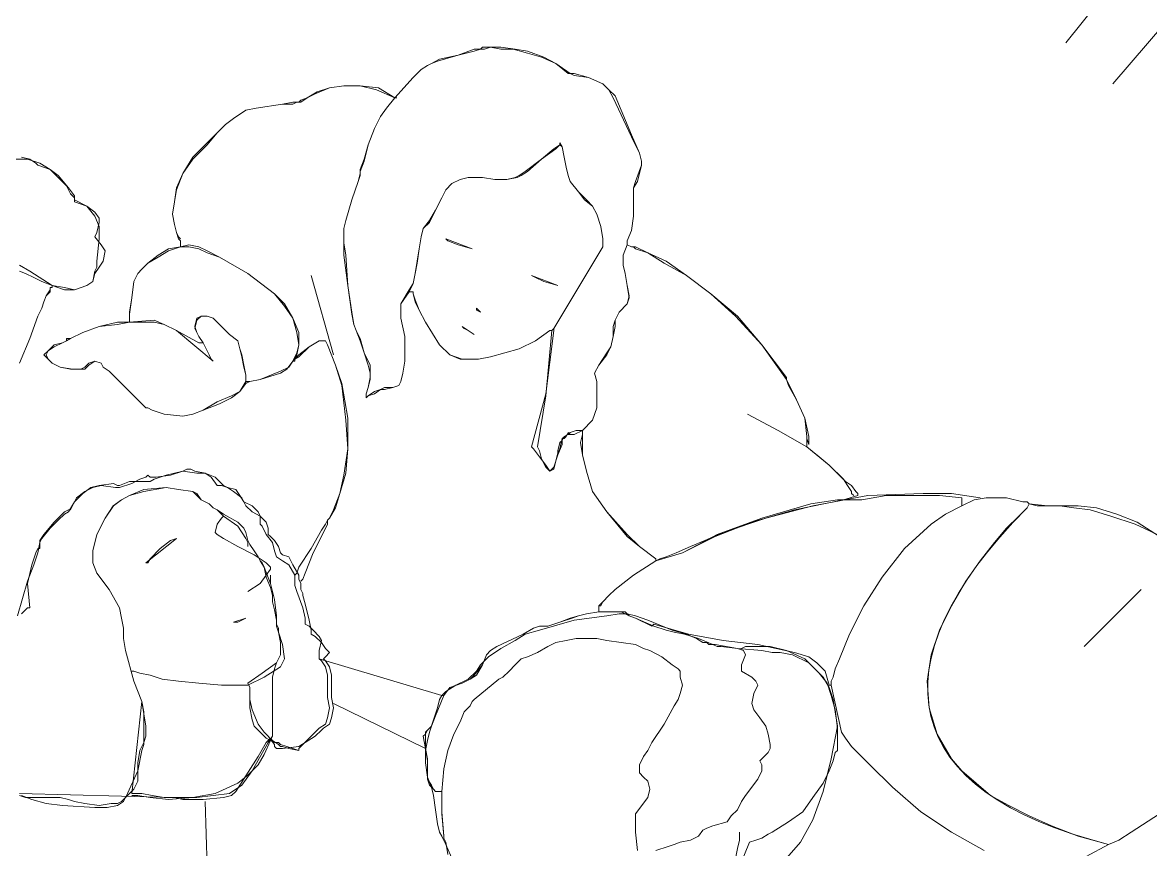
# Model space of a CAD drawing. Header units: centimetres. Extents: x -9.9 to 12.1, y -14.8 to 2.1.
# Drawn here: x 11.99219 to 12.02146, y -11.8204 to -11.79894 of the extents above; entities that cross this region are included whole.
import ezdxf

# ---------------------------------------------------------------- set-up
doc = ezdxf.new("R2010")
doc.units = ezdxf.units.CM
doc.header["$MEASUREMENT"] = 0
doc.layers.add('PDF _Geometria_Num_Penna__7', color=7, linetype='Continuous', lineweight=18)

msp = doc.modelspace()

# ---------------------------------------------------------------- linework, layer by layer
at = {"layer": 'PDF _Geometria_Num_Penna__7', "color": 7, "linetype": 'Continuous', "lineweight": 18, "flags": 128}
for points in [[(12.021379, -11.796822), (12.019262, -11.799468)], [(12.022702, -11.797934), (12.020479, -11.800527)], [(11.999893, -11.81545), (11.999893, -11.815397), (11.999893, -11.815238), (11.999946, -11.814974), (11.999893, -11.814868), (11.999735, -11.814709), (11.999629, -11.814603), (11.999523, -11.81455), (11.999523, -11.814392), (11.99947, -11.814127), (11.999311, -11.813704), (11.999258, -11.813545), (11.999258, -11.813439), (11.999258, -11.81328), (11.999311, -11.813227), (11.999364, -11.813069), (11.999682, -11.812592), (11.999946, -11.812116), (12.000052, -11.811957), (12.000105, -11.811851), (12.000158, -11.811799), (12.000264, -11.811587), (12.000423, -11.811164), (12.000528, -11.810687), (12.000634, -11.809999), (12.000581, -11.809258), (12.000476, -11.808359), (12.000317, -11.80783), (12.000105, -11.8073), (12.000052, -11.807195), (11.999893, -11.807195), (11.999629, -11.807353), (11.999364, -11.807618), (11.999258, -11.807671), (11.999258, -11.807724), (11.999205, -11.807724), (11.999311, -11.807565), (11.999364, -11.8073), (11.999311, -11.806983), (11.999205, -11.806613), (11.998994, -11.806295), (11.998729, -11.805977), (11.998041, -11.805448), (11.9973, -11.805025), (11.996983, -11.804919), (11.996771, -11.804813), (11.996507, -11.80476), (11.996295, -11.80476), (11.996295, -11.804602), (11.996242, -11.804549), (11.996189, -11.80439), (11.996136, -11.804178), (11.996083, -11.803914), (11.996136, -11.803596), (11.996189, -11.803279), (11.996348, -11.802855), (11.996612, -11.802485), (11.996983, -11.802114), (11.997247, -11.801797), (11.997459, -11.801585), (11.997671, -11.801426), (11.997988, -11.801215), (11.998253, -11.801162), (11.998941, -11.801056), (11.999205, -11.801056), (11.999311, -11.801003), (11.999364, -11.801003), (11.999417, -11.801003), (11.999576, -11.800897), (11.999788, -11.800791), (12.000158, -11.800633), (12.000528, -11.80058), (12.000952, -11.80058), (12.001375, -11.800686), (12.001851, -11.800897), (12.00164, -11.801162), (12.001481, -11.801374), (12.001322, -11.801691), (12.001163, -11.802114), (12.001058, -11.802538), (12.000952, -11.802802), (12.000952, -11.802908), (12.000899, -11.803067), (12.00074, -11.803543), (12.000581, -11.804072), (12.000528, -11.804284), (12.000528, -11.804496), (12.000528, -11.804707), (12.000528, -11.804972), (12.000634, -11.805766), (12.00074, -11.806507), (12.000793, -11.806771), (12.000846, -11.80693), (12.000952, -11.807195), (12.001058, -11.807512), (12.001163, -11.80783), (12.001216, -11.808041), (12.001216, -11.8082), (12.001163, -11.808412), (12.001111, -11.808571), (12.001111, -11.808676), (12.001163, -11.808623), (12.001322, -11.808571), (12.001481, -11.808465), (12.001587, -11.808465), (12.001799, -11.808412), (12.001957, -11.808359), (12.00201, -11.808253), (12.002063, -11.808041), (12.002116, -11.807724), (12.002116, -11.807089), (12.00201, -11.806613), (12.00201, -11.806242), (12.002222, -11.805925), (12.002328, -11.805925), (12.002328, -11.805977), (12.002381, -11.806189), (12.002486, -11.806401), (12.002645, -11.806718), (12.003016, -11.8073), (12.00328, -11.807565), (12.003545, -11.807671), (12.003651, -11.807671), (12.003809, -11.807671), (12.004021, -11.807671), (12.004339, -11.807618), (12.004709, -11.807512), (12.005079, -11.807406), (12.005503, -11.807195), (12.005873, -11.80693), (12.005926, -11.80693), (12.005767, -11.808623), (12.005556, -11.809946), (12.005609, -11.810052), (12.005662, -11.810264), (12.005767, -11.810476), (12.005873, -11.810581), (12.005979, -11.810529), (12.006032, -11.810317), (12.006085, -11.810105), (12.006138, -11.809999), (12.006191, -11.809735), (12.006244, -11.809735), (12.006297, -11.809682), (12.00635, -11.809576), (12.006402, -11.809629), (12.006508, -11.809629), (12.00672, -11.809523), (12.00672, -11.809576), (12.00672, -11.809629), (12.006667, -11.809841), (12.00672, -11.810158), (12.006826, -11.810581), (12.006985, -11.811111), (12.007355, -11.81164), (12.007884, -11.812275), (12.008202, -11.812539), (12.008625, -11.812857), (12.008625, -11.81291), (12.008043, -11.81328), (12.007567, -11.813651), (12.007408, -11.81381), (12.007249, -11.813968), (12.007196, -11.814074), (12.007143, -11.814074), (12.007143, -11.814233), (12.006826, -11.814286), (12.006614, -11.814339), (12.006402, -11.814392), (12.006138, -11.814497), (12.00582, -11.814603), (12.005609, -11.814603), (12.00545, -11.814656), (12.005185, -11.814815), (12.004497, -11.815132), (12.004339, -11.815238), (12.004233, -11.815344), (12.004127, -11.815609), (12.003915, -11.815873), (12.003809, -11.815979), (12.003598, -11.816085), (12.00328, -11.816191), (12.003121, -11.816403)], [(11.996295, -11.804549), (11.996242, -11.804496), (11.996189, -11.80439), (11.996136, -11.804178), (11.996083, -11.803914), (11.996136, -11.803596), (11.996189, -11.803226), (11.996348, -11.802855), (11.996612, -11.802432), (11.996983, -11.802061), (11.997247, -11.801797), (11.997459, -11.801585), (11.997671, -11.801426), (11.997988, -11.801215), (11.998253, -11.801162), (11.998941, -11.801056), (11.999205, -11.801003), (11.999311, -11.801003), (11.999364, -11.801003), (11.999417, -11.80095), (11.999576, -11.800897), (11.999841, -11.800738), (12.000158, -11.800633), (12.000528, -11.80058), (12.000952, -11.80058), (12.001428, -11.800633), (12.001851, -11.800897), (12.001904, -11.800897)], [(11.991955, -11.802485), (11.992326, -11.802485), (11.992643, -11.802591), (11.992908, -11.802749), (11.99312, -11.802961), (11.993331, -11.803173), (11.993437, -11.803384), (11.993543, -11.80349), (11.993543, -11.803543), (11.99386, -11.803702), (11.994072, -11.803967), (11.994178, -11.804231), (11.994178, -11.804549), (11.994125, -11.805131), (11.994125, -11.80529), (11.994072, -11.805395), (11.994019, -11.80566), (11.99386, -11.805766), (11.993543, -11.805872), (11.993278, -11.805819), (11.992961, -11.805766), (11.992696, -11.80566), (11.992485, -11.805554), (11.992273, -11.805448), (11.992114, -11.805395)], [(11.992167, -11.802432), (11.992379, -11.802485), (11.992537, -11.802591), (11.99259, -11.802644), (11.992908, -11.802749), (11.99312, -11.802908), (11.993384, -11.803226), (11.993543, -11.803437), (11.993543, -11.803543), (11.993543, -11.803596), (11.99386, -11.803702), (11.994072, -11.803861), (11.994178, -11.804019), (11.994178, -11.804125), (11.994125, -11.80439), (11.994072, -11.804496), (11.994231, -11.804707), (11.994337, -11.804866), (11.994284, -11.805131), (11.994178, -11.80529), (11.994072, -11.805448), (11.994019, -11.80566), (11.99386, -11.805766), (11.993543, -11.805872), (11.993278, -11.805872), (11.992961, -11.805766), (11.992379, -11.805395), (11.992114, -11.805237)], [(11.994972, -11.806665), (11.994972, -11.806613), (11.994972, -11.806454), (11.995025, -11.806083), (11.995078, -11.80566), (11.995184, -11.805448), (11.995289, -11.805342), (11.995448, -11.805184), (11.995713, -11.804972), (11.995977, -11.804813), (11.996295, -11.80476), (11.996507, -11.804707), (11.996771, -11.80476), (11.996983, -11.804866), (11.9973, -11.805025), (11.998041, -11.805448), (11.998729, -11.805977), (11.998994, -11.806242), (11.999205, -11.806613), (11.999364, -11.806983), (11.999364, -11.8073), (11.999311, -11.807512), (11.999205, -11.807724), (11.9991, -11.807883), (11.998888, -11.807988), (11.998359, -11.8082), (11.998094, -11.808253), (11.997988, -11.808253)], [(12.00799, -11.80476), (12.008043, -11.80476), (12.008096, -11.80476), (12.008413, -11.804919), (12.00889, -11.805131), (12.009419, -11.805501), (12.010054, -11.805977), (12.010742, -11.80656), (12.011377, -11.8073), (12.012012, -11.808147), (12.012012, -11.8082), (12.012065, -11.808306), (12.012276, -11.808729), (12.012488, -11.809206), (12.012594, -11.809682), (12.012594, -11.809841), (12.012594, -11.809893), (12.012541, -11.809735)], [(11.992114, -11.805237), (11.992379, -11.805395), (11.992961, -11.805766), (11.992961, -11.805819), (11.992908, -11.805819), (11.992908, -11.805925), (11.992802, -11.80603), (11.992749, -11.806189), (11.992696, -11.806348), (11.992591, -11.80656), (11.992379, -11.807142), (11.992114, -11.807777)], [(11.999682, -11.805501), (12.000264, -11.807565)], [(11.992114, -11.807777), (11.992379, -11.807142), (11.992591, -11.80656), (11.992696, -11.806348), (11.992749, -11.806189), (11.992802, -11.80603), (11.992908, -11.805872), (11.992908, -11.805819), (11.992961, -11.805819)], [(12.002328, -11.805925), (12.002328, -11.805977), (12.002381, -11.806136), (12.002486, -11.806401), (12.002645, -11.806718), (12.003016, -11.8073), (12.00328, -11.807565), (12.003598, -11.807671), (12.003651, -11.807671), (12.003809, -11.807671), (12.004021, -11.807671), (12.004339, -11.807618), (12.004709, -11.807512), (12.005079, -11.807406), (12.005503, -11.807195), (12.005873, -11.80693)], [(11.999417, -11.813439), (11.99947, -11.813386), (11.999523, -11.813227), (11.999735, -11.812698), (11.999999, -11.812169), (12.000105, -11.811957), (12.000105, -11.811851), (12.000158, -11.811799), (12.000317, -11.811534), (12.000423, -11.811164), (12.000581, -11.810634), (12.000634, -11.809999), (12.000634, -11.809206), (12.000476, -11.808306), (12.000317, -11.80783), (12.000105, -11.8073), (12.000052, -11.807195), (11.999893, -11.807195), (11.999629, -11.807353), (11.999364, -11.807565), (11.999258, -11.807671), (11.999258, -11.807724)], [(12.013758, -11.811216), (12.013705, -11.811164), (12.013705, -11.811111), (12.013599, -11.810952), (12.013494, -11.810793), (12.013123, -11.810423), (12.012859, -11.810211), (12.012541, -11.809946), (12.0118, -11.809523), (12.011006, -11.8091)], [(12.00672, -11.809523), (12.00672, -11.809629), (12.00672, -11.809841), (12.00672, -11.810158), (12.006826, -11.810581), (12.006985, -11.811111), (12.007355, -11.81164), (12.007884, -11.812222), (12.008202, -11.812539), (12.008625, -11.812857)], [(11.998094, -11.816191), (11.998094, -11.816508), (11.998147, -11.816773), (11.998306, -11.817143), (11.998465, -11.817355), (11.99857, -11.817461), (11.998729, -11.817673), (11.998729, -11.817726), (11.998782, -11.817778), (11.998835, -11.817778), (11.998941, -11.817778), (11.999364, -11.817726), (11.999788, -11.817461), (11.999946, -11.817302), (11.999999, -11.817249), (12.000158, -11.817143), (12.000211, -11.816985), (12.000264, -11.81672), (12.000211, -11.816455), (12.000211, -11.816138), (12.000211, -11.815873), (12.000158, -11.815662), (12.000052, -11.815503), (11.999999, -11.81545), (12.000052, -11.815397), (12.000158, -11.815291), (12.000052, -11.815185), (11.999946, -11.815027), (11.999788, -11.814868), (11.999682, -11.814815), (11.999682, -11.814709), (11.999629, -11.814445), (11.999523, -11.814021), (11.99947, -11.81381), (11.99947, -11.813757), (11.999417, -11.813651), (11.999417, -11.813492), (11.999364, -11.813386), (11.999364, -11.81328), (11.999205, -11.813016), (11.9991, -11.812804), (11.998941, -11.812751), (11.998888, -11.812698), (11.998835, -11.812539), (11.998729, -11.812381), (11.998623, -11.812275), (11.99857, -11.812222), (11.99857, -11.812063), (11.998518, -11.811904), (11.998359, -11.811746), (11.998147, -11.81164), (11.997988, -11.811481), (11.997882, -11.811269), (11.997671, -11.811111), (11.997512, -11.811005), (11.997406, -11.810952), (11.997195, -11.81074), (11.99693, -11.810634), (11.996665, -11.810581), (11.99656, -11.810529), (11.996454, -11.810529), (11.996348, -11.810581), (11.995924, -11.810687), (11.995607, -11.810793), (11.995501, -11.810846), (11.995448, -11.810846), (11.995395, -11.810846), (11.995237, -11.810846), (11.994972, -11.810846), (11.994707, -11.810952), (11.994654, -11.810952), (11.994549, -11.810899), (11.994178, -11.810952), (11.993966, -11.811005), (11.993755, -11.811164), (11.993543, -11.811375), (11.993384, -11.81164), (11.993279, -11.811693), (11.99312, -11.811851), (11.992908, -11.812063), (11.992696, -11.812328), (11.992644, -11.812434), (11.992591, -11.812698), (11.992485, -11.813016), (11.992326, -11.813439), (11.992061, -11.814339)], [(11.992167, -11.814286), (11.992326, -11.814127), (11.992379, -11.814127), (11.992326, -11.813492), (11.992432, -11.813016), (11.992537, -11.812698), (11.99259, -11.812592), (11.992643, -11.812592), (11.992643, -11.812381), (11.992749, -11.812222), (11.993014, -11.811904), (11.993278, -11.81164), (11.993384, -11.811587), (11.993437, -11.811587), (11.993596, -11.811269), (11.993808, -11.811111), (11.994019, -11.811005), (11.994231, -11.810952), (11.994601, -11.811005), (11.994707, -11.811005), (11.995025, -11.810899), (11.995236, -11.810793), (11.995395, -11.81074), (11.995448, -11.810687), (11.995501, -11.81074), (11.99566, -11.81074), (11.99603, -11.810687), (11.996348, -11.810581), (11.996718, -11.810634), (11.996771, -11.810634), (11.99693, -11.810634), (11.997089, -11.81074), (11.997247, -11.810952), (11.997353, -11.810952), (11.997512, -11.811005), (11.997724, -11.811058), (11.997829, -11.811216), (11.997935, -11.811375), (11.998147, -11.811481), (11.998306, -11.81164), (11.998359, -11.811746), (11.998359, -11.811957), (11.998412, -11.81201), (11.998517, -11.812222), (11.998676, -11.812434), (11.998729, -11.812645), (11.998782, -11.812804), (11.998941, -11.81291), (11.999099, -11.813016), (11.999258, -11.81328), (11.999258, -11.813439), (11.999258, -11.813545), (11.999311, -11.813704), (11.99947, -11.814127), (11.999523, -11.814392), (11.999523, -11.81455), (11.999629, -11.814603), (11.999734, -11.814709), (11.999893, -11.814868), (11.999946, -11.814974), (11.999893, -11.815238), (11.999893, -11.815397), (11.999893, -11.81545), (11.999946, -11.815503), (12.000052, -11.815662), (12.000105, -11.815873), (12.000105, -11.816138), (12.000105, -11.816455), (12.000158, -11.81672), (12.000105, -11.816985), (12.000052, -11.817143), (11.999893, -11.817249), (11.999629, -11.817514), (11.99947, -11.817673), (11.999364, -11.817778), (11.999364, -11.817831), (11.999047, -11.817726), (11.998888, -11.817673), (11.998835, -11.81762), (11.998729, -11.81762), (11.998517, -11.817514), (11.998359, -11.817355), (11.998253, -11.817249), (11.9982, -11.817196), (11.998147, -11.817038), (11.998094, -11.81672), (11.998094, -11.816508), (11.998094, -11.816191), (11.998041, -11.816085), (11.998412, -11.81582), (11.998782, -11.815556), (11.998888, -11.815344), (11.998888, -11.815027), (11.998835, -11.814762), (11.998782, -11.814603), (11.998782, -11.814445), (11.998729, -11.81418), (11.998676, -11.813968), (11.998676, -11.81381), (11.998676, -11.813704), (11.998623, -11.813492), (11.998464, -11.813069), (11.998412, -11.812963), (11.998359, -11.81291), (11.998306, -11.812804), (11.9982, -11.812645), (11.998094, -11.812487), (11.998041, -11.812381), (11.997988, -11.812169), (11.997935, -11.812063), (11.997776, -11.811904), (11.997406, -11.811693), (11.997247, -11.811587), (11.997141, -11.811534), (11.997036, -11.811428), (11.996824, -11.811322), (11.996665, -11.811164), (11.996612, -11.811111), (11.996242, -11.811058), (11.995924, -11.811005), (11.995342, -11.811111), (11.994972, -11.811216), (11.99476, -11.811322), (11.994548, -11.811481), (11.994337, -11.811799), (11.994125, -11.812222), (11.994019, -11.812645), (11.994019, -11.812963), (11.994125, -11.813227), (11.994443, -11.813651), (11.994707, -11.814127), (11.99476, -11.814392), (11.994813, -11.814656), (11.994813, -11.814921), (11.994866, -11.815238), (11.995078, -11.816032), (11.995289, -11.816561), (11.995395, -11.817196), (11.995395, -11.817461), (11.995342, -11.81762), (11.995236, -11.817831), (11.995183, -11.818149), (11.995183, -11.818625), (11.995078, -11.818837), (11.994919, -11.818996), (11.99476, -11.819154), (11.994654, -11.819207), (11.994601, -11.819207), (11.994495, -11.819207), (11.994178, -11.81926), (11.993808, -11.819207), (11.993543, -11.819154), (11.993384, -11.819101), (11.993173, -11.819048), (11.992696, -11.819048), (11.992273, -11.819048), (11.992114, -11.818996)], [(11.992167, -11.818996), (11.992432, -11.819101), (11.992802, -11.819207), (11.993226, -11.81926), (11.994072, -11.819313), (11.99439, -11.819313), (11.994654, -11.81926), (11.994813, -11.819154), (11.994919, -11.818943), (11.995184, -11.818361), (11.995289, -11.817831), (11.995342, -11.817673), (11.995342, -11.81762), (11.995342, -11.817143), (11.995342, -11.816826), (11.995289, -11.816561), (11.995078, -11.816032), (11.994866, -11.815238), (11.994813, -11.814921), (11.994813, -11.814656), (11.99476, -11.814392), (11.994707, -11.814127), (11.994443, -11.813651), (11.994125, -11.813227), (11.994019, -11.812963), (11.994019, -11.812645), (11.994125, -11.812222), (11.994337, -11.811799), (11.994549, -11.811481), (11.99476, -11.811322), (11.994972, -11.811216), (11.995342, -11.811058), (11.995924, -11.811005), (11.996242, -11.811058), (11.996612, -11.811111), (11.996718, -11.811164), (11.996824, -11.811322), (11.997036, -11.811428), (11.997142, -11.811534), (11.997247, -11.811587), (11.997406, -11.811746), (11.997777, -11.81201), (11.997988, -11.812328), (11.998041, -11.812434), (11.998041, -11.812539)], [(12.007143, -11.814074), (12.007196, -11.814021), (12.007249, -11.813968), (12.007408, -11.81381), (12.007567, -11.813651), (12.008043, -11.81328), (12.008625, -11.81291), (12.008731, -11.812857), (12.00889, -11.812804), (12.009154, -11.812698), (12.009525, -11.812539), (12.009895, -11.812381), (12.010371, -11.812169), (12.011483, -11.811799), (12.0127, -11.811481), (12.014129, -11.811216), (12.015557, -11.811164), (12.016298, -11.811164), (12.017039, -11.811269)], [(12.017145, -11.820424), (12.016298, -11.819948), (12.015504, -11.819419), (12.014764, -11.818784), (12.014181, -11.818202), (12.013705, -11.817726), (12.013546, -11.817514), (12.013441, -11.817355), (12.013176, -11.816138), (12.013176, -11.816032), (12.013229, -11.815926), (12.013282, -11.815715), (12.013388, -11.81545), (12.013652, -11.814815), (12.014023, -11.814074), (12.014499, -11.813333), (12.015081, -11.812592), (12.015769, -11.811957), (12.016139, -11.811693), (12.016563, -11.811481), (12.01688, -11.811322), (12.017198, -11.811269), (12.017727, -11.811269), (12.01815, -11.811375), (12.018256, -11.811375), (12.018309, -11.811428), (12.018521, -11.811481), (12.018838, -11.811481), (12.019209, -11.811481), (12.019579, -11.811481), (12.020055, -11.811534), (12.020585, -11.811693), (12.021114, -11.811904), (12.021696, -11.812275)], [(12.019791, -11.820583), (12.020373, -11.820266), (12.019579, -11.820054), (12.018891, -11.819789), (12.018309, -11.819525), (12.01778, -11.81926), (12.017304, -11.818996), (12.016933, -11.818678), (12.016563, -11.818361), (12.016298, -11.818043), (12.015928, -11.817408), (12.015716, -11.81672), (12.015663, -11.816032), (12.015769, -11.815344), (12.015981, -11.814709), (12.016298, -11.814074), (12.016669, -11.813439), (12.017039, -11.81291), (12.01741, -11.812434), (12.017727, -11.812063), (12.018045, -11.811746), (12.018256, -11.811534), (12.018309, -11.811428), (12.018786, -11.811481), (12.019103, -11.811481), (12.019473, -11.811534), (12.019897, -11.811587), (12.020426, -11.811746), (12.021061, -11.811957), (12.021855, -11.812328)], [(11.998041, -11.813704), (11.998359, -11.813492), (11.998518, -11.81328), (11.998623, -11.813122), (11.998623, -11.813069), (11.998518, -11.812963), (11.9982, -11.812751), (11.997777, -11.812539), (11.997406, -11.812328), (11.997247, -11.812222), (11.997195, -11.812169), (11.997247, -11.811957), (11.997353, -11.811799), (11.997406, -11.811746)], [(11.998623, -11.81328), (11.998623, -11.813333), (11.998623, -11.813492), (11.998729, -11.813915), (11.998782, -11.814339), (11.998782, -11.814497), (11.998782, -11.81455), (11.998835, -11.814656), (11.998835, -11.814762), (11.998941, -11.81508), (11.998994, -11.81545), (11.998941, -11.815556), (11.998888, -11.815662), (11.998464, -11.815926), (11.998041, -11.816138), (11.997353, -11.816138), (11.996771, -11.816085), (11.996242, -11.816032), (11.995818, -11.815979), (11.995501, -11.815873), (11.995236, -11.81582), (11.995078, -11.815768), (11.995025, -11.815768)], [(12.019738, -11.815132), (12.02122, -11.813651)], [(12.00291, -11.81889), (12.002857, -11.818837), (12.002804, -11.818731), (12.002698, -11.818572), (12.002698, -11.818361), (12.002698, -11.818043), (12.002645, -11.817778), (12.002645, -11.817461), (12.002645, -11.817355), (12.002698, -11.817302), (12.002804, -11.817196), (12.00291, -11.816932), (12.003121, -11.816403), (12.00328, -11.816191), (12.003598, -11.816085), (12.003809, -11.815979), (12.003968, -11.815873), (12.004127, -11.815609), (12.004233, -11.815344), (12.004339, -11.815238), (12.004497, -11.815132), (12.005185, -11.814815), (12.00545, -11.814656), (12.005609, -11.814603), (12.00582, -11.814603), (12.006138, -11.814497), (12.006455, -11.814392), (12.006614, -11.814339), (12.006826, -11.814286), (12.007143, -11.814233), (12.007567, -11.814233), (12.007725, -11.814233), (12.007831, -11.814233), (12.007937, -11.814339), (12.008096, -11.814392), (12.008572, -11.814603), (12.00889, -11.814709), (12.009101, -11.814762), (12.009366, -11.814815), (12.009736, -11.814921), (12.010107, -11.81508), (12.010213, -11.815132), (12.010318, -11.815132), (12.010742, -11.815185), (12.010901, -11.815238), (12.010954, -11.815344), (12.010848, -11.815609), (12.010848, -11.815715), (12.010848, -11.815768), (12.011112, -11.815926), (12.011218, -11.816032), (12.011271, -11.816138), (12.011165, -11.81635), (12.011112, -11.816614), (12.011165, -11.816773), (12.011324, -11.816985), (12.011483, -11.817196), (12.011536, -11.817408), (12.011589, -11.817673), (12.011589, -11.817778), (12.011536, -11.817884), (12.011377, -11.818043), (12.011324, -11.818096), (12.011377, -11.818202), (12.011377, -11.818361), (12.011271, -11.818572), (12.010954, -11.818996), (12.010848, -11.819154), (12.010742, -11.819366), (12.010583, -11.819525), (12.010477, -11.819684), (12.010107, -11.819789), (12.009948, -11.819842), (12.009842, -11.819895), (12.009736, -11.820054), (12.009525, -11.82016), (12.00926, -11.820213), (12.009101, -11.820266), (12.008943, -11.820319), (12.008625, -11.820424)], [(12.011959, -11.820689), (12.012382, -11.820213), (12.0127, -11.819631), (12.012964, -11.81889), (12.013176, -11.818043), (12.013335, -11.817196), (12.013282, -11.816826), (12.013229, -11.816508), (12.013123, -11.816191), (12.012964, -11.815926), (12.012594, -11.815556), (12.012171, -11.815344), (12.011853, -11.815291), (12.011641, -11.815291), (12.011377, -11.815238), (12.010742, -11.815185), (12.01016, -11.81508), (12.010001, -11.81508), (12.009948, -11.815027), (12.009842, -11.815027), (12.009683, -11.814921), (12.009419, -11.814815), (12.009048, -11.814709), (12.008413, -11.814445), (12.008096, -11.814339), (12.007884, -11.814286), (12.007673, -11.814286), (12.007355, -11.814339), (12.006508, -11.814445), (12.005609, -11.814709), (12.005238, -11.814815), (12.004974, -11.814974), (12.004603, -11.815185), (12.004286, -11.815397), (12.004074, -11.815609), (12.003968, -11.815768), (12.003757, -11.815979), (12.003439, -11.816138), (12.003174, -11.816297), (12.003069, -11.816403), (12.003016, -11.816508), (12.002963, -11.81672), (12.002857, -11.817038), (12.002751, -11.817355), (12.002698, -11.817567), (12.002645, -11.817831), (12.002645, -11.818149), (12.002698, -11.818519), (12.002804, -11.818784), (12.002857, -11.818996), (12.00291, -11.819366), (12.002963, -11.819736), (12.003016, -11.819948), (12.003069, -11.820054), (12.003174, -11.820266), (12.003386, -11.820742)], [(12.008149, -11.820424), (12.008096, -11.819948), (12.008096, -11.819684), (12.008096, -11.819472), (12.008413, -11.819048), (12.008466, -11.818837), (12.008413, -11.818625), (12.008308, -11.818519), (12.008202, -11.818413), (12.008202, -11.818202), (12.008308, -11.81799), (12.008413, -11.817831), (12.008519, -11.81762), (12.008837, -11.817143), (12.009101, -11.816667), (12.009207, -11.816508), (12.00926, -11.81635), (12.009313, -11.816138), (12.00926, -11.815926), (12.00926, -11.815768), (12.009207, -11.815715), (12.009048, -11.815609), (12.008784, -11.815397), (12.008466, -11.815238), (12.008308, -11.815185), (12.008202, -11.815132), (12.008096, -11.81508), (12.007725, -11.815027), (12.007355, -11.814974), (12.00709, -11.814921), (12.006879, -11.814921), (12.006561, -11.814921), (12.006297, -11.814974), (12.006032, -11.815027), (12.00582, -11.815132), (12.005556, -11.815291), (12.005291, -11.815397), (12.005132, -11.81545), (12.004974, -11.815609), (12.004815, -11.815768), (12.004656, -11.815926), (12.00455, -11.815979), (12.003915, -11.816508), (12.003862, -11.816561), (12.003809, -11.816667), (12.003651, -11.816826), (12.003545, -11.81709), (12.003386, -11.817408), (12.003227, -11.817831), (12.003121, -11.818308), (12.003069, -11.81889), (12.003069, -11.819419), (12.003121, -11.820054), (12.003121, -11.820107), (12.003174, -11.820213), (12.003227, -11.82053)], [(12.010795, -11.820848), (12.011059, -11.820213), (12.011218, -11.82016), (12.011377, -11.820107), (12.011536, -11.820001), (12.011641, -11.819948), (12.012065, -11.819684), (12.012435, -11.819419), (12.0127, -11.819048), (12.012964, -11.818678), (12.013123, -11.818361), (12.013229, -11.818096), (12.013282, -11.817884), (12.013335, -11.817831), (12.013335, -11.817778), (12.013335, -11.817673), (12.013335, -11.817249), (12.013282, -11.816773), (12.013176, -11.816403), (12.01307, -11.816085), (12.012859, -11.81582), (12.012488, -11.81545), (12.012012, -11.815238), (12.011589, -11.815132), (12.011218, -11.815132), (12.010954, -11.815132), (12.010848, -11.815185)], [(11.992114, -11.818943), (11.996083, -11.819048), (11.996136, -11.819048), (11.996348, -11.819101), (11.996877, -11.819101), (11.997406, -11.819048), (11.997618, -11.818996), (11.997724, -11.81889), (11.998306, -11.81799), (11.998518, -11.81762), (11.998623, -11.817514), (11.998676, -11.817567), (11.998835, -11.817673), (11.998888, -11.817726), (11.998941, -11.817726), (11.9991, -11.817778), (11.999364, -11.817831), (11.999364, -11.817778), (11.99947, -11.817673), (11.999629, -11.817514), (11.999893, -11.817249), (12.000052, -11.817143), (12.000105, -11.816985), (12.000158, -11.81672), (12.000105, -11.816455), (12.000105, -11.816138), (12.000105, -11.815873), (12.000052, -11.815662), (11.999946, -11.815503), (11.999893, -11.81545), (12.003069, -11.816403), (12.003121, -11.816403), (12.00291, -11.816932), (12.002804, -11.817196), (12.002698, -11.817302), (12.002645, -11.817408), (12.002592, -11.817461), (12.002645, -11.817778), (12.002698, -11.818096), (12.002698, -11.818361), (12.002698, -11.818572), (12.002751, -11.818731), (12.002857, -11.818837), (12.00291, -11.81889), (12.003069, -11.81889), (12.003069, -11.819472), (12.003121, -11.820054), (12.003121, -11.820107), (12.003174, -11.820213), (12.003227, -11.82053)], [(12.002645, -11.817778), (12.000264, -11.816614)], [(11.995025, -11.818996), (11.995078, -11.818996), (11.995184, -11.818996), (11.995501, -11.819048), (11.995977, -11.819101), (11.996612, -11.819048), (11.997195, -11.818943), (11.997777, -11.818678), (11.998041, -11.818466), (11.998306, -11.818202), (11.998465, -11.817937), (11.998623, -11.817567)], [(11.99693, -11.819154), (11.997036, -11.822541)], [(12.021696, -11.819472), (12.020955, -11.819948), (12.020638, -11.82016), (12.020373, -11.820266), (12.019791, -11.820583)], [(12.010795, -11.819948), (12.010795, -11.820001), (12.010795, -11.82016), (12.010742, -11.820371), (12.010689, -11.820636), (12.010318, -11.821906)]]:
    msp.add_lwpolyline(points, dxfattribs=at)
for points in [[(12.000528, -11.804496), (12.000528, -11.804284), (12.000581, -11.804072), (12.00074, -11.803543), (12.000899, -11.803067), (12.000952, -11.802908), (12.000952, -11.802802), (12.001058, -11.802538), (12.001163, -11.802114), (12.001322, -11.801691), (12.001481, -11.801374), (12.00164, -11.801162), (12.001851, -11.800897), (12.002328, -11.800368), (12.002539, -11.800156), (12.002698, -11.800051), (12.002804, -11.799998), (12.002963, -11.799945), (12.003492, -11.799786), (12.003915, -11.79968), (12.004074, -11.799627), (12.004127, -11.799627), (12.00418, -11.799627), (12.004339, -11.799574), (12.004603, -11.799627), (12.004921, -11.799627), (12.005291, -11.799733), (12.005662, -11.799839), (12.006032, -11.799998), (12.00635, -11.800262), (12.006402, -11.800262), (12.006508, -11.800315), (12.006879, -11.800368), (12.007249, -11.800527), (12.007408, -11.800686), (12.007514, -11.800897), (12.00799, -11.801903), (12.008202, -11.802326), (12.008255, -11.802538), (12.008255, -11.802644), (12.008096, -11.803067), (12.008043, -11.803226), (12.008043, -11.803384), (12.008043, -11.803596), (12.008043, -11.803967), (12.00799, -11.804337), (12.007884, -11.804602), (12.007884, -11.804707), (12.007778, -11.804972), (12.007778, -11.805237), (12.007831, -11.805448), (12.007884, -11.805766), (12.007937, -11.806083), (12.007884, -11.806242), (12.007673, -11.806454), (12.007567, -11.806665), (12.007514, -11.806824), (12.007514, -11.807089), (12.007461, -11.807353), (12.007355, -11.807565), (12.007143, -11.80783), (12.007037, -11.808041), (12.00709, -11.808253), (12.00709, -11.808571), (12.00709, -11.808941), (12.006985, -11.809258), (12.00672, -11.809523), (12.006508, -11.809629), (12.006402, -11.809629), (12.00635, -11.809629), (12.006244, -11.809682), (12.006191, -11.809788), (12.006138, -11.809841), (12.006085, -11.810052), (12.006085, -11.810158), (12.006032, -11.810317), (12.005979, -11.810529), (12.005873, -11.810581), (12.005767, -11.810476), (12.005662, -11.810264), (12.005609, -11.810052), (12.005556, -11.809946), (12.005767, -11.808623), (12.005926, -11.80693), (12.005979, -11.806877), (12.007249, -11.80476), (12.007249, -11.804549), (12.007196, -11.804231), (12.00709, -11.803914), (12.006985, -11.803702), (12.006773, -11.803543), (12.006614, -11.803332), (12.006402, -11.803067), (12.00635, -11.802908), (12.006297, -11.802696), (12.006244, -11.802432), (12.006191, -11.802167), (12.006138, -11.802114), (12.005979, -11.80222), (12.005662, -11.802485), (12.005238, -11.802802), (12.005079, -11.802908), (12.004974, -11.802961), (12.004762, -11.803014), (12.004444, -11.803014), (12.004127, -11.802961), (12.003915, -11.802961), (12.003757, -11.802961), (12.003545, -11.803014), (12.003333, -11.80312), (12.003174, -11.803279), (12.003069, -11.80349), (12.00291, -11.803808), (12.002751, -11.804125), (12.002592, -11.804284), (12.002539, -11.804496), (12.002486, -11.804813), (12.002434, -11.805184), (12.002381, -11.805448), (12.002328, -11.805713), (12.002222, -11.805925), (12.00201, -11.806242), (12.00201, -11.806613), (12.002116, -11.807089), (12.002116, -11.807724), (12.002063, -11.808041), (12.00201, -11.808253), (12.001957, -11.808359), (12.001799, -11.808412), (12.001587, -11.808465), (12.001481, -11.808465), (12.001322, -11.808571), (12.001163, -11.808623), (12.001111, -11.808676), (12.001111, -11.808571), (12.001163, -11.808412), (12.001216, -11.8082), (12.001216, -11.808041), (12.001163, -11.80783), (12.001058, -11.807512), (12.000952, -11.807195), (12.000846, -11.80693), (12.000793, -11.806771), (12.00074, -11.806507), (12.000634, -11.805766), (12.000528, -11.804972), (12.000528, -11.804707)], [(12.006191, -11.809735), (12.006191, -11.809788), (12.006191, -11.809893), (12.006085, -11.810158), (12.005979, -11.810476), (12.005926, -11.810529), (12.005873, -11.810581), (12.005767, -11.810423), (12.005609, -11.810211), (12.00545, -11.809999), (12.005397, -11.809946), (12.005767, -11.808571), (12.005979, -11.80693), (12.005979, -11.806877), (12.007249, -11.80476), (12.007249, -11.804549), (12.007196, -11.804231), (12.00709, -11.803914), (12.006985, -11.803702), (12.006826, -11.803543), (12.006614, -11.803332), (12.006402, -11.803067), (12.00635, -11.802908), (12.006297, -11.802696), (12.006244, -11.802432), (12.006191, -11.802167), (12.006138, -11.802061), (12.006138, -11.802114), (12.006032, -11.80222), (12.005662, -11.802485), (12.005291, -11.802802), (12.005132, -11.802908), (12.005027, -11.802961), (12.004762, -11.803014), (12.004444, -11.803014), (12.004127, -11.802961), (12.003915, -11.802961), (12.003757, -11.802961), (12.003545, -11.803014), (12.003333, -11.80312), (12.003174, -11.803279), (12.003069, -11.80349), (12.00291, -11.803808), (12.002751, -11.804072), (12.002592, -11.804284), (12.002539, -11.804496), (12.002486, -11.804813), (12.002434, -11.805131), (12.002381, -11.805448), (12.002328, -11.805713), (12.002222, -11.805872), (12.00201, -11.806242), (12.00201, -11.806613), (12.002116, -11.807089), (12.002116, -11.807724), (12.002063, -11.808041), (12.00201, -11.808253), (12.001957, -11.808359), (12.001799, -11.808412), (12.001587, -11.808412), (12.001481, -11.808465), (12.001322, -11.808518), (12.001163, -11.808623), (12.001111, -11.808676), (12.001111, -11.808571), (12.001163, -11.808412), (12.001216, -11.808147), (12.001216, -11.808041), (12.001216, -11.80783), (12.001058, -11.807512), (12.000952, -11.807142), (12.000846, -11.80693), (12.000793, -11.806771), (12.00074, -11.806454), (12.000634, -11.805766), (12.000581, -11.804972), (12.000528, -11.804654), (12.000528, -11.804496), (12.000528, -11.804284), (12.000581, -11.804072), (12.00074, -11.803543), (12.000899, -11.803067), (12.000952, -11.802855), (12.000952, -11.802749), (12.001058, -11.802485), (12.001163, -11.802114), (12.001322, -11.801691), (12.001481, -11.801374), (12.00164, -11.801162), (12.001851, -11.800897), (12.002328, -11.800368), (12.002539, -11.800156), (12.002698, -11.800051), (12.002804, -11.799998), (12.003016, -11.799892), (12.003492, -11.799786), (12.003915, -11.799627), (12.004074, -11.799627), (12.004127, -11.799574), (12.00418, -11.799574), (12.004339, -11.799574), (12.004603, -11.799574), (12.004974, -11.799627), (12.005291, -11.79968), (12.005715, -11.799839), (12.006032, -11.799998), (12.006402, -11.800262), (12.006508, -11.800262), (12.006879, -11.800368), (12.007249, -11.800527), (12.007408, -11.800686), (12.007567, -11.800844), (12.00799, -11.80185), (12.008202, -11.802326), (12.008255, -11.802538), (12.008255, -11.802644), (12.008149, -11.803067), (12.008043, -11.803226), (12.008043, -11.803332), (12.008043, -11.803596), (12.008043, -11.803967), (12.00799, -11.804337), (12.007884, -11.804602), (12.007884, -11.804707), (12.007778, -11.804972), (12.007778, -11.805237), (12.007831, -11.805448), (12.007884, -11.805766), (12.007937, -11.80603), (12.007884, -11.806242), (12.007673, -11.806454), (12.007567, -11.806665), (12.007567, -11.806824), (12.007514, -11.807089), (12.007461, -11.807353), (12.007355, -11.807512), (12.007143, -11.80783), (12.007037, -11.808041), (12.00709, -11.808253), (12.00709, -11.808571), (12.00709, -11.808941), (12.006985, -11.809258), (12.00672, -11.809523), (12.006561, -11.809523), (12.006402, -11.809576)], [(12.00238, -11.805448), (12.002433, -11.805184), (12.002486, -11.804813), (12.002539, -11.804496), (12.002592, -11.804284), (12.002751, -11.804125), (12.00291, -11.803808), (12.003068, -11.80349), (12.003174, -11.803279), (12.003333, -11.80312), (12.003545, -11.803014), (12.003756, -11.802961), (12.003915, -11.802961), (12.004127, -11.802961), (12.004444, -11.803014), (12.004762, -11.803014), (12.004973, -11.802961), (12.005079, -11.802908), (12.005238, -11.802802), (12.005661, -11.802485), (12.005979, -11.80222), (12.006138, -11.802114), (12.006191, -11.802167), (12.006244, -11.802432), (12.006296, -11.802696), (12.006349, -11.802908), (12.006402, -11.803067), (12.006614, -11.803332), (12.006773, -11.803543), (12.006984, -11.803702), (12.00709, -11.803914), (12.007196, -11.804231), (12.007249, -11.804549), (12.007249, -11.80476), (12.005979, -11.806877), (12.005926, -11.80693), (12.005873, -11.80693), (12.005503, -11.807195), (12.005079, -11.807406), (12.004709, -11.807512), (12.004338, -11.807618), (12.004021, -11.807671), (12.003809, -11.807671), (12.00365, -11.807671), (12.003545, -11.807671), (12.00328, -11.807565), (12.003015, -11.8073), (12.002645, -11.806718), (12.002486, -11.806401), (12.00238, -11.806189), (12.002328, -11.805977), (12.002328, -11.805925), (12.002222, -11.805925), (12.002328, -11.805713)], [(12.003174, -11.804549), (12.003227, -11.804602), (12.003492, -11.804707), (12.003862, -11.804813)], [(11.994972, -11.806665), (11.994972, -11.806613), (11.994972, -11.806507), (11.995025, -11.806083), (11.995078, -11.80566), (11.995184, -11.805448), (11.995289, -11.805342), (11.995448, -11.805184), (11.995713, -11.805025), (11.995977, -11.804866), (11.996295, -11.80476), (11.996507, -11.80476), (11.996771, -11.804813), (11.996983, -11.804919), (11.9973, -11.805025), (11.998041, -11.805448), (11.998729, -11.805977), (11.998994, -11.806295), (11.999205, -11.806613), (11.999364, -11.806983), (11.999364, -11.8073), (11.999311, -11.807565), (11.999205, -11.807724), (11.999047, -11.807935), (11.998888, -11.808041), (11.998359, -11.8082), (11.998094, -11.808253), (11.997988, -11.808306), (11.997988, -11.808094), (11.997935, -11.807883), (11.997882, -11.807618), (11.99783, -11.807406), (11.997777, -11.807195), (11.997565, -11.807036), (11.9973, -11.806771), (11.997195, -11.806665), (11.997142, -11.806613), (11.996983, -11.80656), (11.996824, -11.80656), (11.996718, -11.806665), (11.996665, -11.806877), (11.996718, -11.806983), (11.996771, -11.807089), (11.996877, -11.807248), (11.996771, -11.807248), (11.996189, -11.80693), (11.995872, -11.806771), (11.995607, -11.806718), (11.994972, -11.806718)], [(12.00672, -11.809523), (12.00672, -11.809576), (12.00672, -11.809629), (12.006667, -11.809841), (12.00672, -11.810158), (12.006826, -11.810581), (12.006985, -11.811111), (12.007355, -11.81164), (12.007884, -11.812275), (12.008202, -11.812539), (12.008625, -11.812857), (12.008625, -11.81291), (12.009313, -11.812698), (12.01016, -11.812275), (12.011112, -11.811904), (12.012224, -11.811587), (12.013494, -11.811322), (12.013864, -11.811216), (12.013864, -11.811164), (12.013811, -11.811111), (12.013705, -11.810952), (12.013547, -11.810846), (12.013123, -11.810423), (12.012541, -11.809946), (12.012541, -11.809893), (12.012541, -11.809841), (12.012541, -11.809682), (12.012488, -11.809206), (12.012276, -11.808729), (12.012065, -11.808359), (12.012012, -11.8082), (12.011377, -11.8073), (12.010689, -11.80656), (12.010054, -11.805977), (12.009419, -11.805501), (12.008837, -11.805184), (12.008413, -11.804919), (12.008096, -11.804813), (12.008043, -11.80476), (12.00799, -11.80476), (12.007884, -11.804707), (12.007778, -11.804972), (12.007778, -11.805237), (12.007831, -11.805448), (12.007884, -11.805766), (12.007937, -11.806083), (12.007884, -11.806242), (12.007673, -11.806454), (12.007567, -11.806665), (12.007514, -11.806824), (12.007514, -11.807089), (12.007461, -11.807353), (12.007355, -11.807565), (12.007143, -11.80783), (12.007037, -11.808041), (12.00709, -11.808253), (12.00709, -11.808571), (12.00709, -11.808941), (12.006985, -11.809258)], [(12.005397, -11.805501), (12.005503, -11.805554), (12.005715, -11.80566), (12.006085, -11.805766)], [(12.003968, -11.806348), (12.003968, -11.806401), (12.004074, -11.806454)], [(11.997142, -11.807724), (11.997089, -11.807671), (11.997036, -11.807565), (11.996877, -11.807248), (11.996771, -11.807089), (11.996718, -11.806983), (11.996665, -11.806824), (11.996718, -11.806613), (11.996824, -11.80656), (11.996983, -11.80656), (11.997142, -11.806613), (11.997195, -11.806665), (11.9973, -11.806771), (11.997565, -11.807036), (11.997777, -11.807195), (11.99783, -11.807406), (11.997882, -11.807565), (11.997935, -11.80783), (11.997988, -11.808094), (11.997988, -11.808253), (11.99783, -11.808518), (11.997618, -11.808623), (11.997247, -11.808782), (11.996877, -11.808994), (11.996612, -11.8091), (11.996348, -11.809153), (11.995872, -11.8091), (11.995554, -11.808994), (11.995448, -11.808941), (11.995395, -11.808941), (11.995342, -11.808888), (11.995237, -11.808782), (11.994866, -11.808412), (11.994443, -11.807988), (11.994284, -11.807883), (11.994231, -11.807777), (11.994072, -11.807724), (11.993914, -11.807777), (11.993808, -11.807883), (11.993702, -11.807935), (11.993437, -11.807935), (11.993173, -11.807883), (11.992961, -11.807777), (11.992855, -11.807671), (11.992749, -11.807565), (11.992855, -11.807459), (11.993014, -11.8073), (11.993226, -11.807248), (11.993331, -11.807195), (11.993331, -11.807142), (11.993437, -11.807142), (11.993755, -11.806983), (11.994178, -11.806824), (11.994654, -11.806718), (11.994972, -11.806718), (11.995607, -11.806665), (11.995872, -11.806771), (11.996189, -11.80693)], [(11.99349, -11.807935), (11.993173, -11.807883), (11.992961, -11.807777), (11.992855, -11.807671), (11.992802, -11.807565), (11.992855, -11.807459), (11.993014, -11.807353), (11.993226, -11.807248), (11.993331, -11.807195), (11.993437, -11.807142), (11.993755, -11.806983), (11.994178, -11.806824), (11.994654, -11.806771), (11.994972, -11.806718), (11.995607, -11.806718), (11.995872, -11.806771), (11.996189, -11.80693), (11.996771, -11.807248), (11.996877, -11.807248), (11.996771, -11.807089), (11.996718, -11.806983), (11.996665, -11.806877), (11.996718, -11.806665), (11.996824, -11.80656), (11.996983, -11.80656), (11.997142, -11.806613), (11.997195, -11.806665), (11.9973, -11.806771), (11.997565, -11.807036), (11.997777, -11.807195), (11.99783, -11.807406), (11.997882, -11.807618), (11.997935, -11.807883), (11.997988, -11.808094), (11.997988, -11.808306), (11.99783, -11.808518), (11.997618, -11.808676), (11.9973, -11.808835), (11.996877, -11.808994), (11.996612, -11.8091), (11.996348, -11.809153), (11.995872, -11.8091), (11.995554, -11.808994), (11.995448, -11.808941), (11.995395, -11.808941), (11.995342, -11.808888), (11.995237, -11.808782), (11.994866, -11.808412), (11.994443, -11.807988), (11.994284, -11.807883), (11.994231, -11.807777), (11.994072, -11.807724), (11.993914, -11.80783), (11.993808, -11.807935), (11.993702, -11.807935)], [(12.003598, -11.806824), (12.003651, -11.806877), (12.003757, -11.80693), (12.003915, -11.807036)], [(11.994019, -11.812645), (11.994125, -11.812222), (11.994337, -11.811799), (11.994548, -11.811481), (11.99476, -11.811322), (11.994972, -11.811216), (11.995342, -11.811111), (11.995924, -11.811005), (11.996242, -11.811058), (11.996612, -11.811111), (11.996665, -11.811164), (11.996824, -11.811322), (11.997036, -11.811428), (11.997141, -11.811534), (11.997247, -11.811587), (11.997406, -11.811693), (11.997776, -11.811904), (11.997935, -11.812063), (11.997988, -11.812169), (11.998041, -11.812381), (11.998094, -11.812487), (11.9982, -11.812645), (11.998306, -11.812804), (11.998359, -11.81291), (11.998464, -11.813069), (11.998517, -11.813333), (11.998623, -11.813598), (11.998676, -11.81381), (11.998676, -11.813968), (11.998729, -11.81418), (11.998782, -11.814445), (11.998782, -11.814603), (11.998835, -11.814762), (11.998888, -11.815027), (11.998888, -11.815344), (11.998782, -11.815556), (11.998729, -11.815715), (11.998676, -11.815926), (11.998676, -11.816614), (11.998676, -11.817249), (11.998676, -11.817461), (11.99857, -11.81762), (11.998147, -11.818361), (11.997882, -11.818731), (11.997565, -11.818943), (11.996718, -11.819048), (11.995871, -11.819048), (11.995554, -11.818996), (11.995289, -11.818943), (11.995078, -11.818943), (11.995025, -11.818943), (11.995289, -11.816561), (11.995078, -11.816032), (11.994866, -11.815238), (11.994813, -11.814921), (11.994813, -11.814656), (11.99476, -11.814392), (11.994707, -11.814127), (11.994443, -11.813651), (11.994125, -11.813227), (11.994019, -11.812963)], [(12.007143, -11.814074), (12.007196, -11.814074), (12.007249, -11.813968), (12.007408, -11.81381), (12.007567, -11.813651), (12.008043, -11.81328), (12.008625, -11.81291), (12.009313, -11.812698), (12.009736, -11.812487), (12.010213, -11.812222), (12.011377, -11.811799), (12.012647, -11.811428), (12.013335, -11.811322), (12.01397, -11.811322), (12.014605, -11.811216), (12.015293, -11.811216), (12.015981, -11.811216), (12.016563, -11.811269), (12.016563, -11.811481), (12.01614, -11.811693), (12.015769, -11.811957), (12.015081, -11.812592), (12.014499, -11.813333), (12.014023, -11.814074), (12.013652, -11.814815), (12.013388, -11.81545), (12.013282, -11.815715), (12.013229, -11.815926), (12.013176, -11.816032), (12.013176, -11.816138), (12.013123, -11.816138), (12.013017, -11.815768), (12.012806, -11.815556), (12.012594, -11.815397), (12.012224, -11.815291), (12.011271, -11.81508), (12.010371, -11.814974), (12.009472, -11.814815), (12.008572, -11.81455), (12.008519, -11.814603), (12.008096, -11.814392), (12.007937, -11.814339), (12.007831, -11.814286), (12.007725, -11.814233), (12.007567, -11.814233), (12.007143, -11.814233)], [(11.995395, -11.812963), (11.995448, -11.812963), (11.995501, -11.812857), (11.995766, -11.812592), (11.99603, -11.812381), (11.996189, -11.812328)], [(11.997671, -11.814497), (11.997777, -11.814497), (11.997988, -11.814392)]]:
    msp.add_lwpolyline(points, close=True, dxfattribs=at)
at = {"layer": 'PDF _Geometria_Num_Penna__7', "color": 7, "linetype": 'Continuous', "lineweight": 18}
msp.add_ellipse((12.043768, -11.80876), major_axis=(0.027968, 0.008322), ratio=0.315378, start_param=2.616088, end_param=3.634666, dxfattribs=at)

doc.saveas('drawing.dxf')
